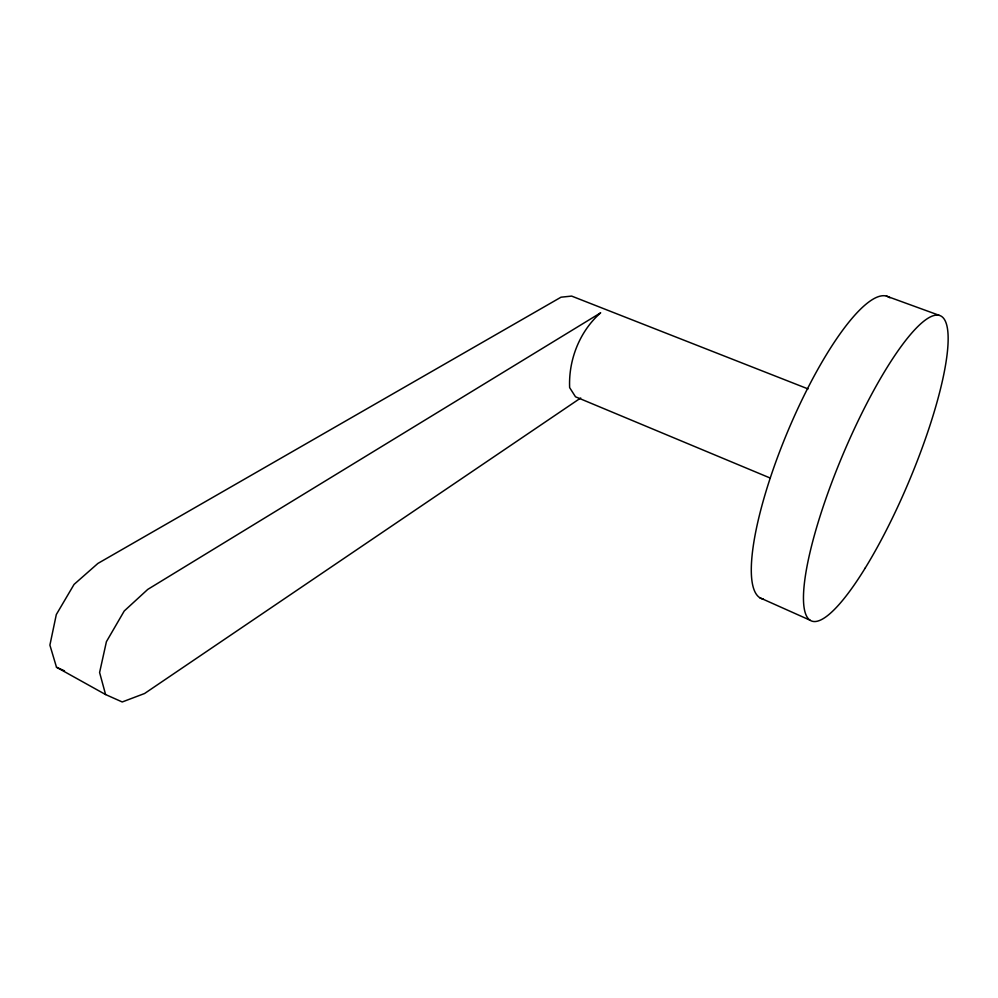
<?xml version="1.0" encoding="UTF-8"?>
<svg xmlns="http://www.w3.org/2000/svg" width="998" height="998" viewBox="0 0 998 998"><rect width="100%" height="100%" fill="white"/><g stroke="black" fill="none" stroke-linecap="round" stroke-linejoin="round"><path stroke-width="1.5" d="M580.699 397.99L144.573 693.51L122.23 701.968L105.588 694.546L56.499 667.238L49.9 645.12L56.312 614.556L74.064 584.404L97.879 563.446L561.026 297.192L571.642 296.094L808.068 388.921M886.436 296.107L939.081 315.281M770.269 478.067L575.497 396.792L569.646 387.623C568.411 359.904 579.676 331.186 600.671 312.811L147.754 589.406L124.239 610.988L106.412 641.677L99.6 672.502L105.588 694.546M759.84 597.765L810.151 620.245M56.499 667.238L64.483 670.843M763.358 599.124A163.684 40.132 -67.3 0 1 787.734 431.435A163.684 40.132 -67.3 0 1 889.879 297.778M865.291 567.937A165.656 35.654 -67.1 0 0 942.998 317.626A165.656 35.654 -67.1 0 0 819.096 519.272A165.656 35.654 -67.1 0 0 865.291 567.937"/></g></svg>
